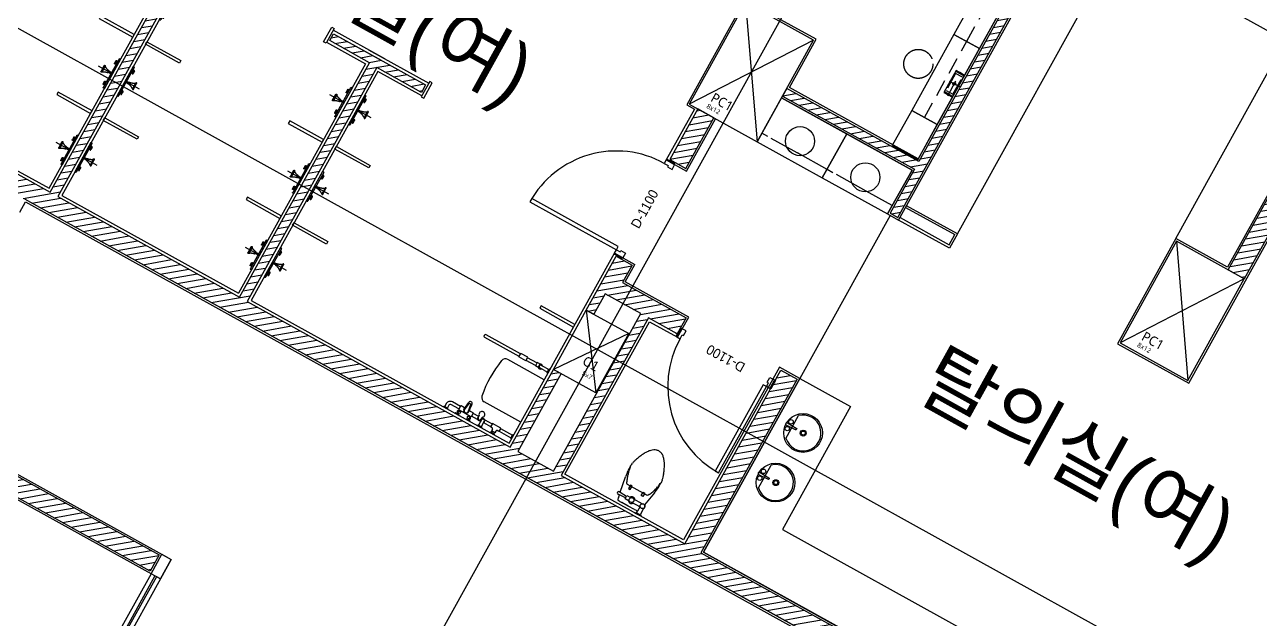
# Model space of a CAD drawing. Header units: millimetres. Extents: x -21000 to 567700, y 435000 to 850800.
# Drawn here: x 247800 to 260555, y 616824 to 622964 of the extents above; entities that cross this region are included whole.
import ezdxf
from ezdxf.enums import TextEntityAlignment as Align
from ezdxf.xclip import XClip

# ---------------------------------------------------------------- set-up
doc = ezdxf.new("R2010")
doc.units = ezdxf.units.MM
doc.header["$LTSCALE"] = 700
doc.header["$XCLIPFRAME"] = 2
for name, pattern in [('AB_Pbase$0$12$0$HIDDEN', [0.375, 0.25, -0.125]), ('AB_Pbase$0$DASHED2', [0.375, 0.25, -0.125]), ('AB_Pbase$0$HID2', [1, 0.5, -0.5]), ('AB_Pbase$0$HIDDEN', [9.525, 6.35, -3.175]), ('AB_Pbase$0$HIDDEN1', [0.375, 0.25, -0.125]), ('AB_Pbase$0$PHANTOM2', [1.25, 0.625, -0.125, 0.125, -0.125, 0.125, -0.125]), ('AB_Pbase$0$주차장기둥$0$CEN', [62, 60, -1, 0, -1])]:
    doc.linetypes.add(name, pattern=pattern)
doc.layers.get('0').update_dxf_attribs({"color": 2})
for name, color, linetype in [('AB_Pbase$0$01-F-사우나 시설', 6, 'AB_Pbase$0$12$0$HIDDEN'), ('AB_Pbase$0$ELE4', 4, 'Continuous'), ('AB_Pbase$0$F-FUR', 6, 'Continuous'), ('AB_Pbase$0$F-FUR-M', 252, 'AB_Pbase$0$HIDDEN'), ('AB_Pbase$0$F-브라켓', 6, 'Continuous'), ('AB_Pbase$0$F_사우나Fur', 5, 'Continuous'), ('AB_Pbase$0$FIN', 6, 'Continuous'), ('AB_Pbase$0$fix', 6, 'Continuous'), ('AB_Pbase$0$HAT-BR', 5, 'Continuous'), ('AB_Pbase$0$I-DOOR FRAME', 4, 'Continuous'), ('AB_Pbase$0$I-EWAI_FL_STUD', 4, 'Continuous'), ('AB_Pbase$0$I-EWAI_FL_WALL', 3, 'Continuous'), ('AB_Pbase$0$I-EWAI_WIN', 4, 'Continuous'), ('AB_Pbase$0$I-EWAI_좌식창대선', 4, 'Continuous'), ('AB_Pbase$0$O-F-BATH', 6, 'Continuous'), ('AB_Pbase$0$O-F-FUR', 6, 'Continuous'), ('AB_Pbase$0$TO', 4, 'Continuous'), ('AB_Pbase$0$WAL', 3, 'Continuous'), ('AB_Pbase$0$WIN', 4, 'Continuous'), ('AB_Pbase$0$WIN1', 1, 'Continuous'), ('AB_Pbase$0$XR_지하2층 평면도$0$FIN', 8, 'Continuous'), ('AB_Pbase$0$주차장기둥$0$CEN_P', 244, 'AB_Pbase$0$주차장기둥$0$CEN')]:
    doc.layers.add(name, color=color, linetype=linetype)
for name, color, linetype, plot in [('AB_Pbase$0$CON-106-B2F$0$DEFPOINT', 247, 'Continuous', False), ('AB_Pbase$0$DEFPOINT', 247, 'Continuous', False), ('AB_Pbase$0$Defponts', 161, 'Continuous', False), ('AB_Pbase$0$주차장기둥$0$DEFPOINT', 247, 'Continuous', False)]:
    doc.layers.add(name, color=color, linetype=linetype, plot=plot)
doc.styles.add('AB_Pbase$0$CON-106-B2F$0$맑은고딕', font='malgun.ttf')
doc.styles.add('AB_Pbase$0$돋움', font='')
doc.styles.add('AB_Pbase$0$울릉도L', font='')
doc.styles.add('AB_Pbase$0$주차장기둥$0$맑은 고딕', font='')
doc.styles.get('AB_Pbase$0$돋움').set_extended_font_data('Dotum')
doc.styles.get('AB_Pbase$0$울릉도L').set_extended_font_data('Dotum')
doc.styles.get('AB_Pbase$0$주차장기둥$0$맑은 고딕').set_extended_font_data('Dotum')

# ---------------------------------------------------------------- blocks, each defined once
blk = doc.blocks.new('AB_Pbase$0$C4FB110F8')
at = {"layer": 'AB_Pbase$0$fix'}
for p, q in [((20, 670), (15, 680)), ((15, 680), (85, 680)), ((30, 670), (20, 670)), ((30, 595), (30, 670)), ((30, 670), (70, 670)), ((80, 670), (70, 670)), ((70, 670), (70, 649)), ((70, 595), (70, 649)), ((85, 680), (80, 670)), ((105, 650), (180, 650)), ((180, 650), (255, 650)), ((10, 400), (38, 558)), ((65, 600), (165, 600)), ((65, 560), (165, 560)), ((195, 600), (245, 600)), ((245, 560), (195, 560)), ((245, 600), (245, 560)), ((310, 625), (316, 594)), ((316, 594), (330, 595)), ((321, 566), (350, 400)), ((330, 565), (321, 566)), ((65, 460), (180, 460)), ((95, 490), (115, 490)), ((95, 450), (95, 490)), ((115, 450), (95, 450)), ((115, 490), (115, 450)), ((180, 460), (295, 460)), ((245, 490), (245, 450)), ((265, 490), (245, 490)), ((245, 450), (265, 450)), ((265, 450), (265, 490))]:
    blk.add_line(p, q, dxfattribs=at)
blk.add_lwpolyline([(245, 590), (316, 594, -1.060552)], format="xyb", dxfattribs=at)
blk.add_lwpolyline([(321, 566), (245, 570)], dxfattribs=at)
for centre in [(50, 580), (180, 580)]:
    blk.add_circle(centre, 25, dxfattribs=at)
for centre, radius, start, end in [((105, 187), 463, 90, 94.3383), ((255, 187), 463, 84.2894, 90), ((301, 643), 5.01, 27.0737, 84.2894), ((287, 636), 20, 14.0362, 27.0737), ((63, 580), 251, 10.3597, 14.0362), ((50, 580), 25, 143.1301, 241.0628), ((180, 580), 35, 34.8499, 145.1501), ((180, 580), 35, 214.8499, 325.1501), ((331, 580), 15, 266.6335, 93.3665), ((773, 268), 775, 170.1534, 175.2364), ((246, 309), 234, 157.1947, 164.0546), ((309, 283), 303, 153.4349, 157.1947), ((463, 206), 475, 150.4325, 153.4349), ((202, 354), 174, 143.1301, 150.4325), ((65, 456), 3.54, 90, 143.1301), ((295, 448), 12.3, 45, 90), ((265, 418), 54.8, 24.0722, 45), ((49, 321), 291, 20.556, 24.0722), ((-206, 226), 564, 18.0286, 20.556), ((-682, 71), 1064, 15.9454, 18.0286), ((-413, 268), 775, 4.7636, 9.8466), ((441, 295), 441, 175.2364, 181.9723), ((303, 290), 304, 181.9723, 188.7462), ((340, 262), 337, 168.3435, 175.6013), ((597, 209), 599, 164.0546, 168.3435), ((-455, 136), 828, 13.5834, 15.9454), ((113, 273), 244, 4.3987, 13.5834), ((57, 290), 304, 351.2538, 358.0277), ((-81, 295), 441, 358.0277, 4.7636), ((214, 277), 213, 188.7462, 196.8361), ((446, 347), 456, 196.8361, 198.4349), ((969, 521), 1007, 198.4349, 199.5108), ((550, 373), 562, 199.5108, 203.9625), ((847, 505), 887, 203.9625, 207.5073), ((-487, 505), 887, 332.4927, 336.0375), ((-190, 373), 562, 336.0375, 340.4892), ((-609, 521), 1007, 340.4892, 341.5651), ((-86, 347), 456, 341.5651, 343.1639), ((146, 277), 213, 343.1639, 351.2538), ((253, 195), 217, 207.5073, 216.8699), ((297, 229), 273, 216.8699, 225.2192), ((221, 152), 165, 225.2192, 236.3099), ((176, 84), 82.6, 236.3099, 252.0099), ((183, 108), 108, 252.0099, 260.5377), ((180, 88), 87.7, 260.5377, 270), ((180, 88), 87.7, 270, 279.4623), ((177, 108), 108, 279.4623, 287.9901), ((184, 84), 82.6, 287.9901, 303.6901), ((139, 152), 165, 303.6901, 314.7808), ((63, 229), 273, 314.7808, 323.1301), ((107, 195), 217, 323.1301, 332.4927)]:
    blk.add_arc(centre, radius, start, end, dxfattribs=at)
blk = doc.blocks.new('AB_Pbase$0$WRE')
at = {"layer": 'AB_Pbase$0$01-F-사우나 시설', "color": 5, "linetype": 'AB_Pbase$0$HIDDEN1', "ltscale": 100}
for p, q in [((9430, 4911), (9430, 5246)), ((9435, 5251), (9445, 5251)), ((9445, 4906), (9445, 5251)), ((9329, 5113), (9329, 5045)), ((9340, 5045), (9340, 5113)), ((9411, 5215), (9411, 5186)), ((9422, 5215), (9422, 5186)), ((9422, 5206), (9430, 5206)), ((9422, 5194), (9430, 5194)), ((9400, 5069), (9400, 5089)), ((9445, 5086), (9400, 5086)), ((9445, 5072), (9400, 5072)), ((9411, 4943), (9411, 4972)), ((9422, 4943), (9422, 4972)), ((9422, 4963), (9430, 4963)), ((9422, 4951), (9430, 4951)), ((9445, 4906), (9435, 4906))]:
    blk.add_line(p, q, dxfattribs=at)
at = {"layer": 'AB_Pbase$0$01-F-사우나 시설', "color": 1, "linetype": 'AB_Pbase$0$PHANTOM2', "ltscale": 2}
blk.add_line((9445, 5079), (9279, 5079), dxfattribs=at)
at = {"layer": 'AB_Pbase$0$01-F-사우나 시설', "color": 5, "linetype": 'AB_Pbase$0$HIDDEN1', "ltscale": 100}
for centre, radius, start, end in [((9435, 5246), 5, 90, 180), ((9334, 5113), 5.52, 355.0231, 184.9769), ((9414, 5211), 123, 232.9889, 263.4083), ((9416, 5215), 5.5, 0, 180), ((9416, 5186), 5.5, 180, 0), ((9334, 5044), 5.52, 175.0231, 4.9769), ((9414, 4946), 123, 96.5917, 127.0111), ((9416, 4972), 5.5, 0, 180), ((9416, 4943), 5.5, 180, 0), ((9435, 4911), 5, 180, 270)]:
    blk.add_arc(centre, radius, start, end, dxfattribs=at)
blk = doc.blocks.new('AB_Pbase$0$dfadagd')
at = {"layer": 'AB_Pbase$0$F_사우나Fur'}
for p, q in [((5083656, -615184, 0), (5083656, -615182, 0)), ((5083699, -615192, 0), (5083664, -615192, 0)), ((5083666, -615226, 0), (5083666, -615192, 0)), ((5083697, -615226, 0), (5083697, -615192, 0)), ((5083707, -615184, 0), (5083707, -615182, 0)), ((5083781, -615182, 0), (5083781, -615614, 0)), ((5084281, -615182, 0), (5084281, -615614, 0)), ((5084431, -615184, 0), (5084431, -615182, 0)), ((5084474, -615192, 0), (5084439, -615192, 0)), ((5084441, -615332, 0), (5084441, -615192, 0)), ((5084472, -615332, 0), (5084472, -615192, 0)), ((5084482, -615184, 0), (5084482, -615182, 0)), ((5083661, -615282, 0), (5083661, -615332, 0)), ((5083666, -615226, 0), (5083666, -615282, 0)), ((5083697, -615226, 0), (5083697, -615282, 0)), ((5083701, -615282, 0), (5083701, -615332, 0)), ((5083661, -615332, 0), (5083701, -615332, 0)), ((5083701, -615444, 0), (5083661, -615444, 0)), ((5083661, -615444, 0), (5083661, -615525, 0)), ((5083666, -615332, 0), (5083666, -615444, 0)), ((5083697, -615332, 0), (5083697, -615444, 0)), ((5083701, -615444, 0), (5083701, -615525, 0)), ((5084436, -615332, 0), (5084436, -615432, 0)), ((5084436, -615332, 0), (5084476, -615332, 0)), ((5084436, -615432, 0), (5084476, -615432, 0)), ((5084441, -615519, 0), (5084441, -615432, 0)), ((5084472, -615516, 0), (5084472, -615432, 0)), ((5084476, -615332, 0), (5084476, -615352, 0)), ((5084476, -615412, 0), (5084476, -615432, 0)), ((5084486, -615362, 0), (5084506, -615362, 0)), ((5084486, -615402, 0), (5084506, -615402, 0)), ((5084506, -615362, 0), (5084506, -615402, 0)), ((5084506, -615366, 0), (5084521, -615366, 0)), ((5084506, -615397, 0), (5084521, -615397, 0)), ((5084521, -615399, 0), (5084521, -615364, 0)), ((5084529, -615356, 0), (5084531, -615356, 0)), ((5084529, -615407, 0), (5084531, -615407, 0)), ((5083701, -615525, 0), (5083661, -615525, 0)), ((5083666, -615525, 0), (5083666, -615932, 0)), ((5083697, -615525, 0), (5083697, -615932, 0)), ((5084458, -615555, 0), (5084430, -615552, 0)), ((5084436, -615532, 0), (5084436, -615553, 0)), ((5084456, -615516, 0), (5084521, -615516, 0)), ((5084456, -615547, 0), (5084521, -615547, 0)), ((5084476, -615547, 0), (5084477, -615572, 0)), ((5084521, -615549, 0), (5084521, -615514, 0)), ((5084529, -615506, 0), (5084531, -615506, 0)), ((5084529, -615557, 0), (5084531, -615557, 0)), ((5084458, -615588, 0), (5084430, -615591, 0)), ((5084434, -615702, 0), (5084434, -615662, 0)), ((5084439, -615657, 0), (5084474, -615657, 0)), ((5084441, -615590, 0), (5084441, -615657, 0)), ((5084472, -615586, 0), (5084472, -615657, 0)), ((5084479, -615732, 0), (5084479, -615662, 0)), ((5084479, -615667, 0), (5084492, -615667, 0)), ((5084479, -615687, 0), (5084492, -615687, 0)), ((5084509, -615657, 0), (5084524, -615657, 0)), ((5084513, -615677, 0), (5084513, -615667, 0)), ((5084513, -615677, 0), (5084524, -615677, 0)), ((5084524, -615649, 0), (5084524, -615684, 0)), ((5084531, -615644, 0), (5084529, -615644, 0)), ((5084531, -615689, 0), (5084529, -615689, 0)), ((5084451, -615704, 0), (5084364, -615712, 0)), ((5084451, -615759, 0), (5084364, -615751, 0)), ((5084368, -615732, 0), (5084368, -615726, 0)), ((5084368, -615732, 0), (5084368, -615737, 0)), ((5084451, -615710, 0), (5084372, -615721, 0)), ((5084451, -615753, 0), (5084372, -615742, 0)), ((5084434, -615761, 0), (5084434, -615802, 0)), ((5084439, -615807, 0), (5084474, -615807, 0)), ((5084441, -615807, 0), (5084441, -615901, 0)), ((5084472, -615807, 0), (5084472, -615901, 0)), ((5084479, -615732, 0), (5084479, -615802, 0)), ((5084479, -615777, 0), (5084492, -615777, 0)), ((5084479, -615797, 0), (5084492, -615797, 0)), ((5084509, -615807, 0), (5084524, -615807, 0)), ((5084513, -615787, 0), (5084513, -615797, 0)), ((5084513, -615787, 0), (5084524, -615787, 0)), ((5084524, -615814, 0), (5084524, -615779, 0)), ((5084531, -615774, 0), (5084529, -615774, 0)), ((5084531, -615819, 0), (5084529, -615819, 0)), ((5084487, -615916, 0), (5084521, -615916, 0)), ((5084487, -615947, 0), (5084521, -615947, 0)), ((5084521, -615914, 0), (5084521, -615949, 0)), ((5084529, -615906, 0), (5084531, -615906, 0)), ((5084529, -615957, 0), (5084531, -615957, 0))]:
    blk.add_line(p, q, dxfattribs=at)
for centre in [(5084500, -615677, 0), (5084500, -615787, 0)]:
    blk.add_circle(centre, 13, dxfattribs=at)
at = {"layer": 'AB_Pbase$0$F_사우나Fur', "extrusion": (-7.48363e-10, -9.35986e-08, 1)}
for centre in [(5083664, -615184, 0), (5084439, -615184, 0)]:
    blk.add_arc(centre, 8, 180, 270, dxfattribs=at)
at = {"layer": 'AB_Pbase$0$F_사우나Fur', "extrusion": (7.48363e-10, -9.35986e-08, 1)}
for centre in [(5083699, -615184, 0), (5084474, -615184, 0)]:
    blk.add_arc(centre, 8, 270, 360, dxfattribs=at)
at = {"layer": 'AB_Pbase$0$F_사우나Fur'}
for centre, radius, start, end in [((5083676, -615284, 0), 20.2, 120.4227, 223.2215), ((5083681, -615282, 0), 20, 140.805, 39.195), ((5083681, -615282, 0), 15.5, 180, 0), ((5083681, -615282, 0), 25.5, 321.6573, 52.5663), ((5084486, -615352, 0), 10, 180, 270), ((5084486, -615412, 0), 10, 90, 180), ((5084406, -615572, 0), 30.3, 40.4452, 319.5548), ((5084456, -615532, 0), 20, 50.805, 180), ((5084456, -615532, 0), 15.5, 90, 270), ((5084456, -615572, 0), 20.9, 238.4823, 0), ((5084456, -615572, 0), 16.4, 276.0166, 81.7999), ((5083831, -615614, 0), 50, 180, 259.8537), ((5084031, -614497, 0), 1185, 259.8537, 280.1463), ((5084231, -615614, 0), 50, 280.1463, 0), ((5084430, -615702, 0), 4, 284.7968, 0), ((5084439, -615662, 0), 5, 90, 180), ((5084474, -615662, 0), 5, 0, 90), ((5084500, -615667, 0), 13, 0, 180), ((5084529, -615649, 0), 5, 90, 180), ((5084529, -615684, 0), 5, 180, 270), ((5084365, -615732, 0), 19.6, 95.0056, 264.9944), ((5084373, -615726, 0), 5, 98.0265, 180), ((5084373, -615737, 0), 5, 180, 261.9735), ((5084430, -615761, 0), 4, 0, 75.2032), ((5084439, -615802, 0), 5, 180, 270), ((5084452, -615709, 0), 5, 89.4605, 95.0726), ((5084452, -615709, 0), 5, 89.4605, 95.0726), ((5084451, -615732, 0), 21.8, 271.6985, 88.3015), ((5084452, -615754, 0), 5, 264.9274, 270.5395), ((5084451, -615732, 0), 27.3, 270.5395, 89.4605), ((5084474, -615802, 0), 5, 270, 0), ((5084500, -615797, 0), 13, 180, 0), ((5084529, -615779, 0), 5, 90, 180), ((5084529, -615814, 0), 5, 180, 270), ((5083681, -615932, 0), 15.5, 180, 0), ((5084487, -615901, 0), 46, 180, 270), ((5084487, -615901, 0), 15, 180, 270)]:
    blk.add_arc(centre, radius, start, end, dxfattribs=at)
at = {"layer": 'AB_Pbase$0$F_사우나Fur', "extrusion": (-9.35986e-08, 7.48363e-10, 1)}
for centre in [(5084529, -615364, 0), (5084529, -615514, 0), (5084529, -615914, 0)]:
    blk.add_arc(centre, 8, 90, 180, dxfattribs=at)
at = {"layer": 'AB_Pbase$0$F_사우나Fur', "extrusion": (-9.35986e-08, -7.48363e-10, 1)}
for centre in [(5084529, -615399, 0), (5084529, -615549, 0), (5084529, -615949, 0)]:
    blk.add_arc(centre, 8, 180, 270, dxfattribs=at)
blk = doc.blocks.new('AB_Pbase$0$EL260X100 TOP1')
at = {"color": 1, "linetype": 'AB_Pbase$0$DASHED2'}
for p, q in [((140, 0), (-140, 0)), ((100, 40), (-100, 40)), ((-100, 40), (-100, -40)), ((0, -60), (0, 60)), ((100, -40), (100, 40)), ((-100, -40), (100, -40))]:
    blk.add_line(p, q, dxfattribs=at)
at = {"color": 5}
for p, q in [((-130, 50), (-130, -50)), ((130, 50), (-130, 50)), ((-120, 50), (-120, -50)), ((120, -50), (120, 50)), ((130, -50), (130, 50)), ((-130, -50), (130, -50))]:
    blk.add_line(p, q, dxfattribs=at)
blk.add_circle((0, 0), 14.8, dxfattribs=at)
blk = doc.blocks.new('AB_Pbase$0$CON-106-B2F')
for points in [[(-12950, 15626), (-12950, 14826), (-11750, 14826), (-11750, 15626), (-12950, 15626)], [(-12950, 10540), (-12950, 9740), (-11750, 9740), (-11750, 10540), (-12950, 10540)]]:
    blk.add_lwpolyline(points)
at = {"layer": 'AB_Pbase$0$CON-106-B2F$0$DEFPOINT', "color": 190}
for p, q in [((-11750, 15626), (-12950, 14826)), ((-11750, 14826), (-12950, 15626)), ((-11750, 10540), (-12950, 9740)), ((-11750, 9740), (-12950, 10540))]:
    blk.add_line(p, q, dxfattribs=at)
at = {"layer": 'AB_Pbase$0$CON-106-B2F$0$DEFPOINT', "color": 6, "style": 'AB_Pbase$0$CON-106-B2F$0$맑은고딕'}
for s, height, p in [('8x12', 50, (-12898, 15458)), ('PC1', 100, (-12816, 15458)), ('8x12', 50, (-12898, 10373)), ('PC1', 100, (-12816, 10373))]:
    blk.add_text(s, height=height, rotation=270, dxfattribs=at).set_placement(p)
blk = doc.blocks.new('AB_Pbase$0$CON-106-B1F')
blk.add_blockref('AB_Pbase$0$CON-106-B2F', (0, 0))
blk = doc.blocks.new('AB_Pbase$0$지하1층 동골조')
at = {"rotation": 60.99999813646934}
blk.add_blockref('AB_Pbase$0$CON-106-B1F', (127660, -14071), dxfattribs=at)
blk = doc.blocks.new('AB_Pbase$0$주차장기둥$0$cen 2bl 지하')
at = {"layer": 'AB_Pbase$0$주차장기둥$0$CEN_P', "color": 5}
for p, q in [((-56086, 71997), (-56086, 125025)), ((-119386, 93183), (119274, 93183))]:
    blk.add_line(p, q, dxfattribs=at)
blk = doc.blocks.new('AB_Pbase$0$주차장기둥$0$p기둥 5x7')
blk.add_lwpolyline([(-250, 350), (250, 350), (250, -350), (-250, -350)], close=True)
at = {"layer": 'AB_Pbase$0$주차장기둥$0$DEFPOINT'}
for p, q in [((250, 350), (-250, -350)), ((-250, 350), (250, -350))]:
    blk.add_line(p, q, dxfattribs=at)
at = {"layer": 'AB_Pbase$0$주차장기둥$0$DEFPOINT', "color": 6, "style": 'AB_Pbase$0$주차장기둥$0$맑은 고딕'}
for s, height, p in [('C1', 100, (-24, -160)), ('5x7', 50, (29, -259))]:
    blk.add_text(s, height=height, rotation=0, dxfattribs=at).set_placement(p)
blk = doc.blocks.new('AB_Pbase$0$주차장기둥')
for name, p, rotation in [('AB_Pbase$0$주차장기둥$0$cen 2bl 지하', (36992, -11667), 1.99999810188403), ('AB_Pbase$0$주차장기둥$0$p기둥 5x7', (-22360, 79450), 1.999998101883831)]:
    blk.add_blockref(name, p, dxfattribs=dict(rotation=rotation))
blk = doc.blocks.new('AB_Pbase$0$Door_s_1100')
at = {"layer": 'AB_Pbase$0$Defponts'}
for p, q in [((-10, 0), (-10, 100)), ((1110, 0), (1110, 100))]:
    blk.add_line(p, q, dxfattribs=at)
at = {"layer": 'AB_Pbase$0$WIN'}
for points in [[(40, 100), (80, 100), (80, 1120), (40, 1120)], [(55, 55), (55, 0), (0, 0), (0, 100), (40, 100), (40, 55)], [(1045, 55), (1045, 0), (1100, 0), (1100, 100), (1060, 100), (1060, 55)]]:
    blk.add_lwpolyline(points, close=True, dxfattribs=at)
at = {"layer": 'AB_Pbase$0$WIN1'}
blk.add_arc((40, 100), 1020, 0, 90, dxfattribs=at)
at = {"layer": 'AB_Pbase$0$Defponts', "style": 'AB_Pbase$0$돋움'}
blk.add_text('D-1100', height=100, dxfattribs=at).set_placement((550, 50), align=Align.MIDDLE)
blk = doc.blocks.new('AB_Pbase$0$20160212_34980', base_point=(54476081, -70515734))
at = {"layer": 'AB_Pbase$0$WIN', "rotation": 125.1554939794611}
blk.add_blockref('AB_Pbase$0$Door_s_1100', (54476081, -70515734), dxfattribs=at)
blk = doc.blocks.new('AB_Pbase')
at = {"layer": 'AB_Pbase$0$HAT-BR'}
h = blk.add_hatch(dxfattribs=at)
h.set_pattern_fill('ANSI31', color=256, scale=20, angle=145)
h.paths.add_polyline_path([(235929, 604528), (236064, 604662), (238153, 602572), (240064, 606018), (240230, 605926), (238281, 602410), (237010, 601140), (237827, 600323), (237693, 600189), (236742, 601140), (238029, 602427)])
h.paths.add_polyline_path([(238633, 599517), (232550, 593438), (232684, 593303), (238767, 599383)])
h.paths.add_polyline_path([(239573, 598576), (244422, 593724), (238340, 587645), (238205, 587779), (244154, 593724), (239439, 598442)])
h.paths.add_polyline_path([(253366, 576147), (254891, 574621), (254757, 574487), (253232, 576012)], flags=17)
h.paths.add_polyline_path([(246954, 581883), (245526, 580455), (245391, 580590), (246820, 582018)])
h.paths.add_polyline_path([(247174, 582371), (252408, 587602), (252542, 587468), (247308, 582237)])
h.paths.add_polyline_path([(260580, 582121), (261142, 583135), (260976, 583227), (260414, 582213)], flags=17)
h.paths.add_polyline_path([(263887, 576046), (264234, 575698), (264194, 575658), (265114, 575148), (265207, 575315)])
edge = h.paths.add_edge_path()
edge.add_line((263639, 581843), (261304, 583137))
edge.add_line((261304, 583137), (261396, 583303))
edge.add_line((261396, 583303), (265931, 580790))
edge.add_line((265931, 580790), (269809, 587787))
edge.add_line((269809, 587787), (269975, 587694))
edge.add_line((269975, 587694), (266097, 580697))
edge.add_line((266097, 580697), (266534, 580455))
edge.add_line((266534, 580455), (266442, 580289))
edge.add_line((266442, 580289), (263805, 581751))
edge.add_line((263639, 581843), (262485, 579761))
edge.add_line((263805, 581751), (261405, 577422))
edge.add_line((262393, 579595), (259935, 580957))
edge.add_line((262485, 579761), (259861, 581216))
edge.add_line((262393, 579595), (261239, 577514))
edge.add_line((259861, 581216), (259168, 579965))
edge.add_line((259334, 579873), (259168, 579965))
edge.add_line((259935, 580957), (259334, 579873))
edge.add_line((261239, 577514), (258615, 578968))
edge.add_line((258615, 578968), (258523, 578802))
edge.add_line((258523, 578802), (263739, 575911))
edge.add_line((263739, 575911), (263879, 576050))
edge.add_line((263879, 576050), (261405, 577422))
edge = h.paths.add_edge_path()
edge.add_line((273762, 610263), (273412, 610457))
edge.add_line((273412, 610457), (273281, 610221))
edge.add_line((273281, 610221), (271838, 611021))
edge.add_line((271838, 611021), (270580, 608752))
edge.add_line((270580, 608752), (267899, 610237))
edge.add_line((267899, 610237), (268345, 611042))
edge.add_line((268345, 611042), (267908, 611285))
edge.add_line((267908, 611285), (267462, 610480))
edge.add_line((267462, 610480), (264676, 612024))
edge.add_line((264676, 612024), (266867, 615977))
edge.add_line((266867, 615977), (266701, 616069))
edge.add_line((266701, 616069), (265295, 613533))
edge.add_line((265295, 613533), (264945, 613727))
edge.add_line((264945, 613727), (264853, 613561))
edge.add_line((264853, 613561), (265203, 613367))
edge.add_line((265203, 613367), (264418, 611950))
edge.add_line((264418, 611950), (276230, 605403))
edge.add_line((276230, 605403), (278089, 608757))
edge.add_line((278089, 608757), (278565, 608493))
edge.add_line((278565, 608493), (278798, 608912))
edge.add_line((278798, 608912), (278719, 608956))
edge.add_line((278719, 608956), (278579, 608702))
edge.add_line((278579, 608702), (278093, 608971))
edge.add_line((278093, 608971), (278826, 610292))
edge.add_line((278826, 610292), (278747, 610336))
edge.add_line((278747, 610336), (278092, 609155))
edge.add_line((278092, 609155), (277414, 609531))
edge.add_line((277414, 609531), (277371, 609452))
edge.add_line((277371, 609452), (278049, 609076))
edge.add_line((278049, 609076), (276155, 605661))
edge.add_line((276155, 605661), (275027, 606286))
edge.add_line((275027, 606286), (275473, 607091))
edge.add_line((275473, 607091), (275395, 607135))
edge.add_line((275395, 607135), (274949, 606330))
edge.add_line((274949, 606330), (274669, 606485))
edge.add_line((274669, 606485), (275115, 607290))
edge.add_line((275115, 607290), (275036, 607333))
edge.add_line((275036, 607333), (274590, 606529))
edge.add_line((274590, 606529), (270746, 608659))
edge.add_line((270746, 608659), (271912, 610763))
edge.add_line((271912, 610763), (273539, 609861))
edge.add_line((273539, 609861), (273767, 610272))
h.paths.add_polyline_path([(249824, 630124), (248215, 631016), (248122, 630850), (249732, 629958)])
h.paths.add_polyline_path([(264449, 621463), (264707, 621320), (264799, 621486), (263959, 621951), (263867, 621785), (264282, 621555), (263272, 619731), (263438, 619639)])
h.paths.add_polyline_path([(269500, 619034), (268660, 619500), (268568, 619334), (269049, 619067), (267973, 617125), (268139, 617033), (269215, 618975), (269408, 618868)])
h.paths.add_polyline_path([(278951, 618872), (277573, 619636), (275440, 615787), (272265, 617547), (272173, 617381), (274500, 616091), (273528, 614338), (273694, 614246), (274666, 615999), (276004, 615258), (276166, 615551), (275677, 615822), (277647, 619377), (278859, 618706)])
h.paths.add_polyline_path([(271684, 616498), (271517, 616590), (270492, 614740), (270658, 614648)])
h.paths.add_polyline_path([(266121, 619581), (265096, 617731), (264929, 617823), (265955, 619673)])
h.paths.add_polyline_path([(264405, 617125), (264497, 617291), (264296, 617403), (264204, 617236)])
edge = h.paths.add_edge_path()
edge.add_line((261140, 623342), (261232, 623509))
edge.add_line((261232, 623509), (257484, 625586))
edge.add_line((257484, 625586), (257392, 625420))
edge.add_line((257392, 625420), (258757, 624664))
edge.add_line((258757, 624664), (257031, 621550))
edge.add_line((257031, 621550), (255666, 622306))
edge.add_line((255666, 622306), (255623, 622227))
edge.add_line((255623, 622227), (256987, 621471))
edge.add_line((256987, 621471), (256735, 621016))
edge.add_line((256735, 621016), (256814, 620973))
edge.add_line((256814, 620973), (258835, 624620))
edge.add_line((258835, 624620), (261140, 623342))
h.paths.add_polyline_path([(252295, 623557), (252252, 623479), (252800, 623174), (252844, 623253)], flags=17)
h.paths.add_polyline_path([(278024, 614023), (278742, 615318), (277799, 613617), (277877, 613573), (278120, 614010), (279335, 613337), (279379, 613415), (278163, 614089), (278820, 615274), (278742, 615318)])
h.paths.add_polyline_path([(277000, 611990), (277048, 611963), (276927, 611745), (276800, 611815), (277163, 612471), (277242, 612427)], flags=17)
h.paths.add_polyline_path([(275349, 612653), (275456, 612846), (275766, 612674), (275660, 612481)], flags=17)
h.paths.add_polyline_path([(274915, 612860), (274749, 612952), (274507, 612515), (274673, 612423)], flags=17)
h.paths.add_polyline_path([(279025, 610868), (280144, 612888), (280223, 612845), (279103, 610824)])
h.paths.add_polyline_path([(279602, 610548), (280722, 612568), (280800, 612525), (279681, 610504)])
edge = h.paths.add_edge_path()
edge.add_line((268116, 579441), (268711, 579111))
edge.add_line((268711, 579111), (268677, 579050))
edge.add_line((268677, 579050), (271436, 577521))
edge.add_line((271436, 577521), (271470, 577582))
edge.add_line((271470, 577582), (271528, 577687))
edge.add_line((271528, 577687), (268174, 579546))
edge.add_line((268174, 579546), (268116, 579441))
h.paths.add_polyline_path([(252546, 576288), (251117, 574860), (254616, 571360), (257807, 577118), (257641, 577210), (255737, 573775), (255683, 573829), (255548, 573695), (255641, 573602), (254521, 571582), (251315, 574790), (252680, 576154)])
h.paths.add_polyline_path([(254749, 622095), (254458, 621570), (254624, 621478), (254915, 622002)], flags=17)
h.paths.add_polyline_path([(260390, 620339), (260224, 620432), (261378, 622513), (261544, 622421)])
h.paths.add_polyline_path([(246694, 601788), (244263, 603136), (244355, 603302), (246786, 601955)])
h.paths.add_polyline_path([(264514, 616682), (263362, 614604), (263948, 614280), (263856, 614113), (262501, 614865), (262593, 615031), (263196, 614697), (264348, 616774)])
h.paths.add_polyline_path([(251506, 616203), (251414, 616037), (267384, 607184), (267476, 607350)])
h.paths.add_polyline_path([(271058, 605148), (274189, 603412), (272429, 600238), (270190, 601479), (270098, 601312), (274624, 598804), (274716, 598970), (272595, 600145), (274355, 603320), (277464, 601597), (270405, 588862), (265871, 591376), (265778, 591210), (270480, 588604), (277723, 601671), (271150, 605314)])
h.paths.add_polyline_path([(255482, 630441), (255390, 630274), (255792, 630051), (254296, 627353), (254375, 627310), (255871, 630008), (258726, 628425), (257231, 625727), (257397, 625635), (258985, 628499)])
h.paths.add_polyline_path([(252755, 624572), (253715, 626304), (253793, 626260), (252833, 624528)])
h.paths.add_polyline_path([(271454, 617734), (271546, 617900), (271144, 618123), (271052, 617957)])
h.paths.add_polyline_path([(274130, 612598), (274173, 612677), (272975, 613341), (272679, 612807), (272845, 612715), (273098, 613170)], flags=17)
h.paths.add_polyline_path([(261119, 615848), (261285, 615756), (262691, 618292), (262525, 618384)])
h.paths.add_polyline_path([(261303, 615746), (261211, 615580), (261504, 615418), (261596, 615584)], flags=17)
h.paths.add_polyline_path([(260780, 615236), (260946, 615144), (260408, 614173), (247560, 621295), (247428, 621367), (245111, 622652), (245203, 622818), (246042, 622353), (246488, 623158), (246655, 623065), (246209, 622261), (248063, 621233), (249401, 623647), (248953, 623895), (248996, 623974), (249984, 623426), (249941, 623348), (249479, 623603), (248141, 621189), (250017, 620149), (251360, 622571), (250949, 622799), (250988, 622870), (251939, 622343), (251896, 622264), (251434, 622520), (250096, 620106), (252812, 618600), (253258, 619405), (253337, 619361), (252891, 618557), (253258, 618353), (254160, 619980), (253792, 620184), (253676, 619974), (253597, 620017), (253905, 620573), (254071, 620481), (253972, 620301), (254628, 619938), (254536, 619772), (254238, 619936), (253337, 618310), (254614, 617602), (255607, 619395), (255774, 619303), (254780, 617510), (260334, 614431)])
h.paths.add_polyline_path([(251257, 624727), (251091, 624819), (250888, 624452), (248071, 626013), (247979, 625847), (247979, 625847), (246828, 623770), (246994, 623678), (248145, 625755), (251552, 623867), (251644, 624033), (251054, 624360)])
h.paths.add_polyline_path([(239279, 608614), (239445, 608522), (239503, 608627), (240058, 608319), (240151, 608486), (239595, 608793), (239937, 609410), (239417, 609698), (239373, 609620), (239727, 609423)], flags=17)
h.paths.add_polyline_path([(249096, 617322), (249188, 617488), (246328, 619073), (246197, 619146), (244728, 619960), (244635, 619794)])
h.paths.add_polyline_path([(244912, 609774), (245004, 609940), (238523, 613532), (235245, 607619), (234042, 606416), (235435, 605023), (235569, 605157), (234240, 606487), (235318, 607564), (236122, 609015), (238707, 607582), (238270, 606795), (238992, 606395), (239084, 606561), (238529, 606869), (239047, 607805), (238881, 607897), (238799, 607749), (238357, 607993), (239087, 609310), (239008, 609353), (238278, 608037), (236214, 609181), (238510, 613322), (242796, 610947), (241038, 607776), (241204, 607684), (242962, 610855)])
h.paths.add_polyline_path([(254771, 631458), (254937, 631366), (255146, 631742), (254980, 631834)])
h.paths.add_polyline_path([(254540, 630648), (254373, 630741), (254143, 630325), (253548, 630655), (253505, 630576), (254099, 630246), (253043, 628340), (251766, 629048), (252822, 630954), (252849, 630940), (252892, 631018), (252787, 631077), (251687, 629091), (250436, 629784), (250344, 629618), (251595, 628925), (250494, 626940), (250599, 626881), (250643, 626960), (250617, 626975), (251673, 628881), (252950, 628174), (251894, 626267), (251299, 626597), (251255, 626518), (251850, 626188), (251489, 625537), (251655, 625444)])
at = {"layer": 'AB_Pbase$0$ELE4'}
blk.add_line((256734, 620994), (255801, 619310), dxfattribs=at)
at = {"layer": 'AB_Pbase$0$F-FUR', "color": 251}
for p, q in [((255658, 618692, 0), (255788, 618927, 0)), ((255375, 618181, 0), (255505, 618416, 0))]:
    blk.add_line(p, q, dxfattribs=at)
at = {"layer": 'AB_Pbase$0$F-FUR', "color": 1, "elevation": 0}
for points in [[(255675, 618852), (255765, 618798, -1), (255756, 618782), (255662, 618829)], [(255392, 618341), (255481, 618286, -1), (255472, 618270), (255379, 618317)]]:
    blk.add_lwpolyline(points, format="xyb", dxfattribs=at)
at = {"layer": 'AB_Pbase$0$F-FUR', "color": 6}
for centre in [(255835, 618748), (255551, 618236)]:
    blk.add_circle(centre, 200, dxfattribs=at)
at = {"layer": 'AB_Pbase$0$F-FUR', "color": 1}
for centre in [(255672, 618793, 0), (255711, 618863, 0), (255388, 618281, 0), (255427, 618352, 0)]:
    blk.add_circle(centre, 23, dxfattribs=at)
at = {"layer": 'AB_Pbase$0$F-FUR', "color": 251}
for centre, radius in [((255837, 618747), 30.5), ((255837, 618747), 20.5), ((255554, 618235), 30.5), ((255554, 618235), 20.5)]:
    blk.add_circle(centre, radius, dxfattribs=at)
for centre in [(255835, 618748), (255551, 618236)]:
    blk.add_arc(centre, 185, 197.4335, 104.5654, dxfattribs=at)
at = {"layer": 'AB_Pbase$0$F-FUR', "color": 1}
for centre, start, end in [((255669, 618841, 0), 150.9994, 242.9086), ((255668, 618840, 0), 59.0903, 150.9994), ((255385, 618330, 0), 150.9994, 242.9086), ((255385, 618329, 0), 59.0903, 150.9994)]:
    blk.add_arc(centre, 13.8, start, end, dxfattribs=at)
at = {"layer": 'AB_Pbase$0$F-FUR-M', "color": 1, "linetype": 'AB_Pbase$0$HIDDEN', "ltscale": 0.2}
blk.add_circle((257025, 622559), 150, dxfattribs=at)
at = {"layer": 'AB_Pbase$0$FIN'}
for p, q in [((248051, 621274), (249360, 623635)), ((251519, 622610), (250985, 622906)), ((250917, 622782), (251319, 622559)), ((251350, 622703), (251971, 622359)), ((251319, 622559), (250006, 620190)), ((261351, 622505, 0), (260216, 620459)), ((246249, 622272), (248051, 621274)), ((247749, 621029), (247808, 621134, 0)), ((247808, 621134, 0), (260415, 614146)), ((242623, 620887), (249200, 617241)), ((253999, 620309), (254098, 620488)), ((254521, 619745), (254521, 619745)), ((255801, 619310), (254807, 617517)), ((246596, 618948), (249312, 617442)), ((254807, 617517), (260326, 614458)), ((249200, 617241), (249312, 617442))]:
    blk.add_line(p, q, dxfattribs=at)
for points in [[(258730, 624656), (257023, 621577)], [(256960, 621463), (256708, 621009), (256822, 620946), (258843, 624593)], [(249491, 623562), (248182, 621201), (250006, 620190)], [(257023, 621577), (255694, 622314), (255970, 622813), (255235, 623220), (254634, 622135), (254713, 622092), (254422, 621567), (254632, 621450), (254932, 621993)], [(251899, 622228), (251446, 622479), (250137, 620117), (252800, 618641), (253889, 620605), (254098, 620488)], [(256960, 621463), (255613, 622210), (256960, 621463)], [(255801, 619310), (255591, 619427), (254602, 617643), (253377, 618321), (254250, 619896), (254539, 619736), (254655, 619945), (253999, 620309)], [(253982, 620319), (253982, 620319)]]:
    blk.add_lwpolyline(points, dxfattribs=at)
for points in [[(250912, 622773), (250885, 622788), (250969, 622938), (250995, 622923)], [(251894, 622219), (251920, 622205), (252007, 622362), (251981, 622377)]]:
    blk.add_lwpolyline(points, close=True, dxfattribs=at)
at = {"layer": 'AB_Pbase$0$I-DOOR FRAME', "color": 4}
blk.add_lwpolyline([(249200, 617241), (249104, 617294), (249215, 617496), (249312, 617442)], close=True, dxfattribs=at)
at = {"layer": 'AB_Pbase$0$I-EWAI_FL_STUD'}
for p, q in [((256894, 621077), (257402, 620796, 0)), ((256836, 620972), (257343, 620691, 0)), ((257343, 620691, 0), (257402, 620796, 0))]:
    blk.add_line(p, q, dxfattribs=at)
at = {"layer": 'AB_Pbase$0$I-EWAI_FL_WALL', "ltscale": 5}
blk.add_line((250988, 622870), (251478, 622598), dxfattribs=at)
at = {"layer": 'AB_Pbase$0$I-EWAI_FL_WALL', "color": 7}
for points in [[(248581, 623055), (248567, 623029), (248916, 622835), (248931, 622861)], [(249412, 622595), (249397, 622568), (249048, 622762), (249062, 622788)], [(248145, 622268), (248130, 622242), (248480, 622048), (248495, 622074)], [(248976, 621807), (248961, 621781), (248611, 621975), (248626, 622001)], [(250536, 621972), (250521, 621945), (250871, 621751), (250886, 621778)], [(251367, 621511), (251352, 621485), (251002, 621679), (251017, 621705)], [(250100, 621184), (250085, 621158), (250435, 620964), (250449, 620990)], [(250930, 620724), (250916, 620698), (250566, 620892), (250581, 620918)], [(253130, 620061), (253116, 620035), (253465, 619841), (253480, 619868)]]:
    blk.add_lwpolyline(points, close=True, dxfattribs=at)
at = {"layer": 'AB_Pbase$0$I-EWAI_WIN', "color": 7}
for p, q in [((249104, 617294), (247882, 615091)), ((249200, 617241), (247978, 615037))]:
    blk.add_line(p, q, dxfattribs=at)
at = {"layer": 'AB_Pbase$0$I-EWAI_WIN', "color": 5}
for p, q in [((249143, 617273), (248849, 616741)), ((249161, 617263), (248866, 616732))]:
    blk.add_line(p, q, dxfattribs=at)
at = {"layer": 'AB_Pbase$0$I-EWAI_좌식창대선', "color": 7, "linetype": 'AB_Pbase$0$HIDDEN1'}
for p, q in [((257525, 622792), (257961, 623579)), ((257088, 622004), (257525, 622792))]:
    blk.add_line(p, q, dxfattribs=at)
at = {"layer": 'AB_Pbase$0$I-EWAI_좌식창대선', "color": 6}
for points in [[(257830, 623651), (257393, 622864), (257656, 622719), (258092, 623506)], [(257393, 622864), (256957, 622077), (257220, 621932), (257656, 622719)], [(256957, 622077), (256756, 621715), (257019, 621569), (257220, 621932)]]:
    blk.add_lwpolyline(points, close=True, dxfattribs=at)
at = {"layer": 'AB_Pbase$0$O-F-BATH', "color": 6}
blk.add_line((259683, 620755), (260817, 622801), dxfattribs=at)
for points in [[(257429, 620803), (259072, 623768), (260817, 622801)], [(260216, 620459), (259683, 620755), (259081, 619670), (259816, 619263), (261552, 622394), (261989, 622151)], [(255801, 619310), (256326, 619020), (255623, 617751), (257560, 616677), (257269, 616153), (254807, 617517), (255801, 619310)]]:
    blk.add_lwpolyline(points, dxfattribs=at)
at = {"layer": 'AB_Pbase$0$O-F-FUR', "color": 8, "linetype": 'AB_Pbase$0$HID2'}
for p, q in [((255812, 621620), (255409, 621843)), ((256083, 621469), (255409, 621843)), ((256485, 621246), (256083, 621469)), ((256756, 621096), (256083, 621469))]:
    blk.add_line(p, q, dxfattribs=at)
at = {"layer": 'AB_Pbase$0$O-F-FUR'}
for points in [[(256286, 621837), (255613, 622210), (255361, 621755), (256034, 621382)], [(256960, 621463), (256286, 621837), (256034, 621382), (256708, 621009)]]:
    blk.add_lwpolyline(points, close=True, dxfattribs=at)
for centre in [(255804, 621761), (256478, 621388)]:
    blk.add_circle(centre, 150, dxfattribs=at)
at = {"layer": 'AB_Pbase$0$WAL'}
for p, q in [((248063, 621233), (249401, 623647)), ((249479, 623603), (248141, 621189)), ((250949, 622799), (250988, 622870)), ((250988, 622870), (251939, 622343)), ((251360, 622571), (250949, 622799)), ((250017, 620149), (251360, 622571)), ((251434, 622520), (250096, 620106)), ((251896, 622264), (251434, 622520)), ((251939, 622343), (251896, 622264)), ((246209, 622261), (248063, 621233)), ((248141, 621189), (250017, 620149)), ((260408, 614173), (247800, 621161)), ((253597, 620017), (253905, 620573)), ((253905, 620573), (254071, 620481)), ((254071, 620481), (253972, 620301)), ((253972, 620301), (254628, 619938)), ((253792, 620184), (253676, 619974)), ((254160, 619980), (253792, 620184)), ((250096, 620106), (252812, 618600)), ((253258, 618353), (254160, 619980)), ((254238, 619936), (253337, 618310)), ((253676, 619974), (253597, 620017)), ((254536, 619772), (254238, 619936)), ((254628, 619938), (254536, 619772)), ((249096, 617322), (244635, 619794)), ((252812, 618600), (253258, 619405)), ((253258, 619405), (253337, 619361)), ((253337, 619361), (252891, 618557)), ((254614, 617602), (255607, 619395)), ((255774, 619303), (254780, 617510)), ((255607, 619395), (255774, 619303)), ((246568, 618940), (249188, 617488)), ((252891, 618557), (253258, 618353)), ((253337, 618310), (254614, 617602)), ((254780, 617510), (260334, 614431)), ((249188, 617488), (249096, 617322))]:
    blk.add_line(p, q, dxfattribs=at)
for points in [[(261140, 623342), (261232, 623509), (257484, 625586), (257392, 625420), (258757, 624664), (257031, 621550), (255666, 622306), (255623, 622227), (256987, 621471), (256735, 621016), (256814, 620973), (258835, 624620), (261140, 623342)], [(256987, 621471), (256735, 621016), (256735, 621016)], [(260780, 615236), (260946, 615144), (260408, 614173), (247800, 621161)]]:
    blk.add_lwpolyline(points, dxfattribs=at)
at = {"layer": 'AB_Pbase$0$WAL', "ltscale": 0.2, "elevation": 0}
blk.add_lwpolyline([(260390, 620339), (260224, 620432), (261378, 622513), (261544, 622421), (260390, 620339)], dxfattribs=at)
at = {"layer": 'AB_Pbase$0$WAL'}
blk.add_lwpolyline([(254749, 622095), (254458, 621570), (254624, 621478), (254915, 622002)], close=True, dxfattribs=at)
at = {"layer": 'AB_Pbase$0$XR_지하2층 평면도$0$FIN'}
for p, q in [((257429, 620803, 0), (256904, 621094)), ((257346, 620655, 0), (256822, 620946)), ((257429, 620803, 0), (257346, 620655, 0))]:
    blk.add_line(p, q, dxfattribs=at)
for name, p, rotation in [('AB_Pbase$0$주차장기둥', (231893, 539971), 329.0000000345588), ('AB_Pbase$0$지하1층 동골조', (146945, 639965), 359.9999999999994)]:
    blk.add_blockref(name, p, dxfattribs=dict(rotation=rotation))
at = {"layer": 'AB_Pbase$0$01-F-사우나 시설', "linetype": 'AB_Pbase$0$PHANTOM2', "rotation": 150.9999979382364}
for p in [(259996, 623032), (259560, 622245), (261951, 621948), (259123, 621458, 0), (261515, 621161), (261078, 620374, 0)]:
    blk.add_blockref('AB_Pbase$0$WRE', p, dxfattribs=at)
at = {"layer": 'AB_Pbase$0$01-F-사우나 시설', "linetype": 'AB_Pbase$0$PHANTOM2'}
for p, xscale, rotation in [((242907, 631476), -1, 150.9999983344576), ((245298, 631179), -0.9999999999999998, 150.9999983346499), ((242471, 630688, 0), -1, 150.9999983344576), ((244862, 630392), -0.9999999999999998, 150.9999983346499), ((244425, 629605, 0), -0.9999999999999992, 150.9999983346499)]:
    blk.add_blockref('AB_Pbase$0$WRE', p, dxfattribs=dict(at, xscale=xscale, rotation=rotation))
at = {"layer": 'AB_Pbase$0$F-브라켓', "linetype": 'ByBlock', "ltscale": 2, "rotation": 240.999998136443}
blk.add_blockref('AB_Pbase$0$EL260X100 TOP1', (257396, 622353), dxfattribs=at)
at = {"layer": 'AB_Pbase$0$fix', "rotation": 150.9999962556722}
blk.add_blockref('AB_Pbase$0$C4FB110F8', (254503, 618475), dxfattribs=at)
at = {"layer": 'AB_Pbase$0$TO', "rotation": 240.999998136443}
blk.add_blockref('AB_Pbase$0$dfadagd', (3255880, 4767426, 0), dxfattribs=at)
at = {"layer": 'AB_Pbase$0$WAL', "color": 11}
for p, rotation in [((253976, 620556), 295.8444868190929), ((255541, 619295), 25.84448681910025)]:
    blk.add_blockref('AB_Pbase$0$20160212_34980', p, dxfattribs=dict(at, rotation=rotation))
at = {"layer": 'AB_Pbase$0$DEFPOINT', "color": 171, "style": 'AB_Pbase$0$울릉도L'}
for s, p in [('샤워실(여)', (249732, 623846)), ('탈의실(여)', (256982, 619136))]:
    blk.add_text(s, height=600, rotation=331, dxfattribs=at).set_placement(p)

msp = doc.modelspace()

# ---------------------------------------------------------------- block references
ref = msp.add_blockref('AB_Pbase', (0, 0))
XClip(ref).set_block_clipping_path([(-0.000000015, 445500.0000000148), (493845.7187941075, 839949.3912975936)])

doc.saveas('drawing.dxf')
